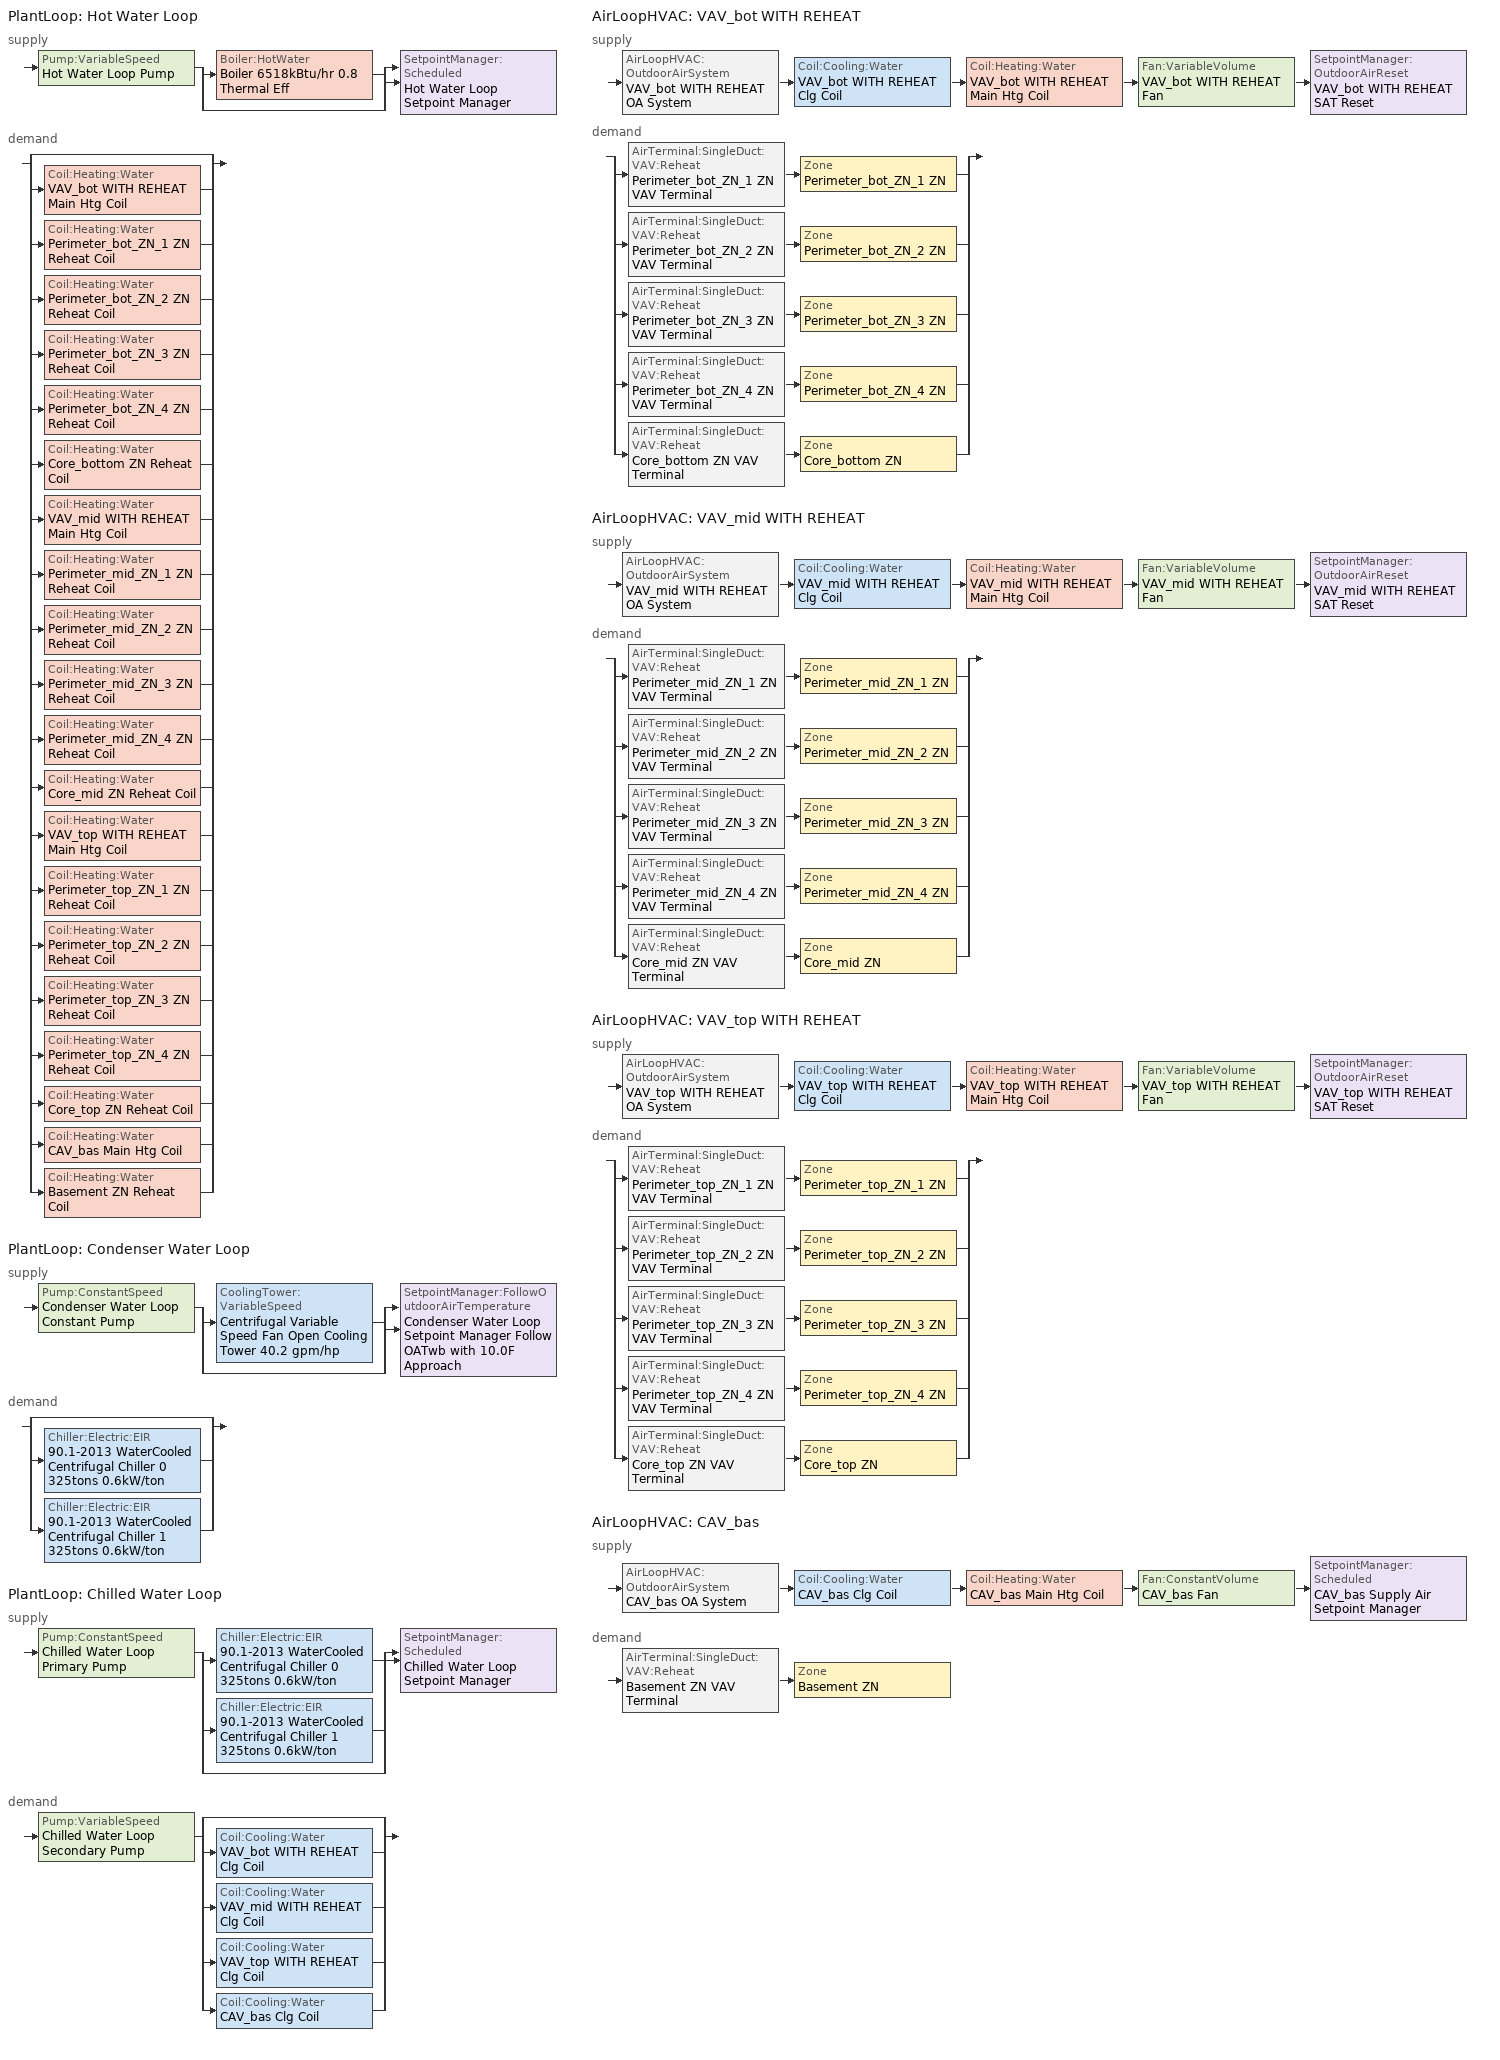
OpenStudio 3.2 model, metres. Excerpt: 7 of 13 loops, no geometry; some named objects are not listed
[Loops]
PlantLoop 'Hot Water Loop'
 supply: Pump:VariableSpeed 'Hot Water Loop Pump' > split
  | Boiler:HotWater 'Boiler 6518kBtu/hr 0.8 Thermal Eff'
  | bypass
  join > SetpointManager:Scheduled 'Hot Water Loop Setpoint Manager'
 demand: split
  | bypass
  | Coil:Heating:Water 'VAV_bot WITH REHEAT Main Htg Coil'
  | Coil:Heating:Water 'Perimeter_bot_ZN_1 ZN Reheat Coil'
  | Coil:Heating:Water 'Perimeter_bot_ZN_2 ZN Reheat Coil'
  | Coil:Heating:Water 'Perimeter_bot_ZN_3 ZN Reheat Coil'
  | Coil:Heating:Water 'Perimeter_bot_ZN_4 ZN Reheat Coil'
  | Coil:Heating:Water 'Core_bottom ZN Reheat Coil'
  | Coil:Heating:Water 'VAV_mid WITH REHEAT Main Htg Coil'
  | Coil:Heating:Water 'Perimeter_mid_ZN_1 ZN Reheat Coil'
  | Coil:Heating:Water 'Perimeter_mid_ZN_2 ZN Reheat Coil'
  | Coil:Heating:Water 'Perimeter_mid_ZN_3 ZN Reheat Coil'
  | Coil:Heating:Water 'Perimeter_mid_ZN_4 ZN Reheat Coil'
  | Coil:Heating:Water 'Core_mid ZN Reheat Coil'
  | Coil:Heating:Water 'VAV_top WITH REHEAT Main Htg Coil'
  | Coil:Heating:Water 'Perimeter_top_ZN_1 ZN Reheat Coil'
  | Coil:Heating:Water 'Perimeter_top_ZN_2 ZN Reheat Coil'
  | Coil:Heating:Water 'Perimeter_top_ZN_3 ZN Reheat Coil'
  | Coil:Heating:Water 'Perimeter_top_ZN_4 ZN Reheat Coil'
  | Coil:Heating:Water 'Core_top ZN Reheat Coil'
  | Coil:Heating:Water 'CAV_bas Main Htg Coil'
  | Coil:Heating:Water 'Basement ZN Reheat Coil'
PlantLoop 'Condenser Water Loop'
 supply: Pump:ConstantSpeed 'Condenser Water Loop Constant Pump' > split
  | CoolingTower:VariableSpeed 'Centrifugal Variable Speed Fan Open Cooling Tower 40.2 gpm/hp'
  | bypass
  join > SetpointManager:FollowOutdoorAirTemperature 'Condenser Water Loop Setpoint Manager Follow OATwb with 10.0F Approach'
 demand: split
  | bypass
  | Chiller:Electric:EIR '90.1-2013 WaterCooled  Centrifugal Chiller 0 325tons 0.6kW/ton'
  | Chiller:Electric:EIR '90.1-2013 WaterCooled  Centrifugal Chiller 1 325tons 0.6kW/ton'
PlantLoop 'Chilled Water Loop'
 supply: Pump:ConstantSpeed 'Chilled Water Loop Primary Pump' > split
  | Chiller:Electric:EIR '90.1-2013 WaterCooled  Centrifugal Chiller 0 325tons 0.6kW/ton'
  | Chiller:Electric:EIR '90.1-2013 WaterCooled  Centrifugal Chiller 1 325tons 0.6kW/ton'
  | bypass
  join > SetpointManager:Scheduled 'Chilled Water Loop Setpoint Manager'
 demand: Pump:VariableSpeed 'Chilled Water Loop Secondary Pump' > split
  | bypass
  | Coil:Cooling:Water 'VAV_bot WITH REHEAT Clg Coil'
  | Coil:Cooling:Water 'VAV_mid WITH REHEAT Clg Coil'
  | Coil:Cooling:Water 'VAV_top WITH REHEAT Clg Coil'
  | Coil:Cooling:Water 'CAV_bas Clg Coil'
AirLoopHVAC 'VAV_bot WITH REHEAT'
 supply: AirLoopHVAC:OutdoorAirSystem 'VAV_bot WITH REHEAT OA System' > Coil:Cooling:Water 'VAV_bot WITH REHEAT Clg Coil' > Coil:Heating:Water 'VAV_bot WITH REHEAT Main Htg Coil' > Fan:VariableVolume 'VAV_bot WITH REHEAT Fan' > SetpointManager:OutdoorAirReset 'VAV_bot WITH REHEAT SAT Reset'
 demand: split
  | AirTerminal:SingleDuct:VAV:Reheat 'Perimeter_bot_ZN_1 ZN VAV Terminal' > Zone 'Perimeter_bot_ZN_1 ZN'
  | AirTerminal:SingleDuct:VAV:Reheat 'Perimeter_bot_ZN_2 ZN VAV Terminal' > Zone 'Perimeter_bot_ZN_2 ZN'
  | AirTerminal:SingleDuct:VAV:Reheat 'Perimeter_bot_ZN_3 ZN VAV Terminal' > Zone 'Perimeter_bot_ZN_3 ZN'
  | AirTerminal:SingleDuct:VAV:Reheat 'Perimeter_bot_ZN_4 ZN VAV Terminal' > Zone 'Perimeter_bot_ZN_4 ZN'
  | AirTerminal:SingleDuct:VAV:Reheat 'Core_bottom ZN VAV Terminal' > Zone 'Core_bottom ZN'
AirLoopHVAC 'VAV_mid WITH REHEAT'
 supply: AirLoopHVAC:OutdoorAirSystem 'VAV_mid WITH REHEAT OA System' > Coil:Cooling:Water 'VAV_mid WITH REHEAT Clg Coil' > Coil:Heating:Water 'VAV_mid WITH REHEAT Main Htg Coil' > Fan:VariableVolume 'VAV_mid WITH REHEAT Fan' > SetpointManager:OutdoorAirReset 'VAV_mid WITH REHEAT SAT Reset'
 demand: split
  | AirTerminal:SingleDuct:VAV:Reheat 'Perimeter_mid_ZN_1 ZN VAV Terminal' > Zone 'Perimeter_mid_ZN_1 ZN'
  | AirTerminal:SingleDuct:VAV:Reheat 'Perimeter_mid_ZN_2 ZN VAV Terminal' > Zone 'Perimeter_mid_ZN_2 ZN'
  | AirTerminal:SingleDuct:VAV:Reheat 'Perimeter_mid_ZN_3 ZN VAV Terminal' > Zone 'Perimeter_mid_ZN_3 ZN'
  | AirTerminal:SingleDuct:VAV:Reheat 'Perimeter_mid_ZN_4 ZN VAV Terminal' > Zone 'Perimeter_mid_ZN_4 ZN'
  | AirTerminal:SingleDuct:VAV:Reheat 'Core_mid ZN VAV Terminal' > Zone 'Core_mid ZN'
AirLoopHVAC 'VAV_top WITH REHEAT'
 supply: AirLoopHVAC:OutdoorAirSystem 'VAV_top WITH REHEAT OA System' > Coil:Cooling:Water 'VAV_top WITH REHEAT Clg Coil' > Coil:Heating:Water 'VAV_top WITH REHEAT Main Htg Coil' > Fan:VariableVolume 'VAV_top WITH REHEAT Fan' > SetpointManager:OutdoorAirReset 'VAV_top WITH REHEAT SAT Reset'
 demand: split
  | AirTerminal:SingleDuct:VAV:Reheat 'Perimeter_top_ZN_1 ZN VAV Terminal' > Zone 'Perimeter_top_ZN_1 ZN'
  | AirTerminal:SingleDuct:VAV:Reheat 'Perimeter_top_ZN_2 ZN VAV Terminal' > Zone 'Perimeter_top_ZN_2 ZN'
  | AirTerminal:SingleDuct:VAV:Reheat 'Perimeter_top_ZN_3 ZN VAV Terminal' > Zone 'Perimeter_top_ZN_3 ZN'
  | AirTerminal:SingleDuct:VAV:Reheat 'Perimeter_top_ZN_4 ZN VAV Terminal' > Zone 'Perimeter_top_ZN_4 ZN'
  | AirTerminal:SingleDuct:VAV:Reheat 'Core_top ZN VAV Terminal' > Zone 'Core_top ZN'
AirLoopHVAC 'CAV_bas'
 supply: AirLoopHVAC:OutdoorAirSystem 'CAV_bas OA System' > Coil:Cooling:Water 'CAV_bas Clg Coil' > Coil:Heating:Water 'CAV_bas Main Htg Coil' > Fan:ConstantVolume 'CAV_bas Fan' > SetpointManager:Scheduled 'CAV_bas Supply Air Setpoint Manager'
 demand: AirTerminal:SingleDuct:VAV:Reheat 'Basement ZN VAV Terminal' > Zone 'Basement ZN'
[Sizing:Zone] Zone Cooling Design Supply Air Temperature Input Method=SupplyAirTemperature; Zone Cooling Design Supply Air Temperature Difference {deltaC}=11.11; Zone Heating Design Supply Air Temperature Input Method=SupplyAirTemperature; Zone Heating Design Supply Air Temperature {C}=40; Zone Heating Design Supply Air Temperature Difference {deltaC}=11.11; Zone Cooling Design Supply Air Humidity Ratio {kg-H2O/kg-air}=0.0085; Zone Heating Design Supply Air Humidity Ratio {kg-H2O/kg-air}=0.008; Heating Design Air Flow Method=DesignDay; Account for Dedicated Outdoor Air System=No; Dedicated Outdoor Air System Control Strategy=NeutralSupplyAir; Dedicated Outdoor Air Low Setpoint Temperature for Design {C}=autosize; Dedicated Outdoor Air High Setpoint Temperature for Design {C}=autosize
Name | Zone Cooling Design Supply Air Temperature {C} | Cooling Design Air Flow Method
Core_bottom ZN; Core_mid ZN; Core_top ZN; Perimeter_bot_ZN_1 ZN; Perimeter_bot_ZN_2 ZN; Perimeter_bot_ZN_3 ZN; Perimeter_bot_ZN_4 ZN; Perimeter_mid_ZN_1 ZN; Perimeter_mid_ZN_2 ZN; Perimeter_mid_ZN_3 ZN; Perimeter_mid_ZN_4 ZN; Perimeter_top_ZN_1 ZN; Perimeter_top_ZN_2 ZN; Perimeter_top_ZN_3 ZN; Perimeter_top_ZN_4 ZN | 12.7778 | DesignDayWithLimit
GroundFloor_Plenum ZN; MidFloor_Plenum ZN; TopFloor_Plenum ZN | 14 | DesignDay
[Zone equipment]
Basement ZN: Basement ZN VAV Terminal, 300gal Heat Pump Water Heater - 94kBtu/hr
Core_bottom ZN: Core_bottom ZN VAV Terminal
Core_mid ZN: Core_mid ZN VAV Terminal
Core_top ZN: Core_top ZN VAV Terminal
Perimeter_bot_ZN_1 ZN: Perimeter_bot_ZN_1 ZN VAV Terminal
Perimeter_bot_ZN_2 ZN: Perimeter_bot_ZN_2 ZN VAV Terminal
Perimeter_bot_ZN_3 ZN: Perimeter_bot_ZN_3 ZN VAV Terminal
Perimeter_bot_ZN_4 ZN: Perimeter_bot_ZN_4 ZN VAV Terminal
Perimeter_mid_ZN_1 ZN: Perimeter_mid_ZN_1 ZN VAV Terminal
Perimeter_mid_ZN_2 ZN: Perimeter_mid_ZN_2 ZN VAV Terminal
Perimeter_mid_ZN_3 ZN: Perimeter_mid_ZN_3 ZN VAV Terminal
Perimeter_mid_ZN_4 ZN: Perimeter_mid_ZN_4 ZN VAV Terminal
Perimeter_top_ZN_1 ZN: Perimeter_top_ZN_1 ZN VAV Terminal
Perimeter_top_ZN_2 ZN: Perimeter_top_ZN_2 ZN VAV Terminal
Perimeter_top_ZN_3 ZN: Perimeter_top_ZN_3 ZN VAV Terminal
Perimeter_top_ZN_4 ZN: Perimeter_top_ZN_4 ZN VAV Terminal
[PlantLoop] Glycol Concentration=0; Plant Loop Volume {m3}=Autocalculate; Load Distribution Scheme=Optimal
Name | Fluid Type | Minimum Loop Temperature {C} | Maximum Loop Temperature {C} | Common Pipe Simulation
Hot Water Loop | Water | 10
Condenser Water Loop |  | 5 | 80
Chilled Water Loop |  | 1 | 40 | CommonPipe
[Sizing:Plant]
Name | Loop Type | Design Loop Exit Temperature {C} | Loop Design Temperature Difference {deltaC} | Sizing Option | Zone Timesteps in Averaging Window | Coincident Sizing Factor Mode
Hot Water Loop | Heating | 82.2222 | 11.1111 | NonCoincident | 1 | None
Condenser Water Loop | Condenser | 29.4444 | 5.55556 | Coincident | 6 | GlobalCoolingSizingFactor
Chilled Water Loop | Cooling | 6.66667 | 5.61111 | NonCoincident | 1 | None
[SetpointManager:Scheduled] Control Variable=Temperature
Name | Schedule | Setpoint Node or NodeList
Hot Water Loop Setpoint Manager | Hot Water Loop Temp - 180F | Hot Water Loop Supply Outlet Node
Chilled Water Loop Setpoint Manager | Chilled Water Loop Temp - 44F | Chilled Water Loop Supply Outlet Node
CAV_bas Supply Air Setpoint Manager | Supply Air Temp - 55.0F 3 | CAV_bas Supply Outlet Node
[Pump:VariableSpeed] Coefficient 1 of the Part Load Performance Curve=0; Pump Control Type=Intermittent; Skin Loss Radiative Fraction=0.5; Design Power Sizing Method=PowerPerFlowPerPressure; Design Electric Power per Unit Flow Rate {W/(m3/s)}=348701.1; Design Shaft Power per Unit Flow Rate per Unit Head {W-s/m3-Pa}=1.28205; Design Minimum Flow Rate Fraction=0
Name | Rated Pump Head {Pa} | Motor Efficiency | Coefficient 2 of the Part Load Performance Curve | Coefficient 3 of the Part Load Performance Curve | Coefficient 4 of the Part Load Performance Curve | Fraction of Motor Inefficiencies to Fluid Stream
Hot Water Loop Pump | 179344 | 0.924 | 3.2485 | -4.7443 | 2.5294
Chilled Water Loop Secondary Pump | 134508 | 0.936 | 0.0205 | 0.4101 | 0.5753 | 0
[Boiler:HotWater]
Boiler 6518kBtu/hr 0.8 Thermal Eff: Fuel Type=NaturalGas; Nominal Thermal Efficiency=0.8; Efficiency Curve Temperature Evaluation Variable=LeavingBoiler; Normalized Boiler Efficiency Curve=Boiler with Minimum Turndown; Minimum Part Load Ratio=0; Maximum Part Load Ratio=1.2; Optimum Part Load Ratio=1; Water Outlet Upper Temperature Limit {C}=95; Boiler Flow Mode=LeavingSetpointModulated; Parasitic Electric Load {W}=0; Sizing Factor=1
[SetpointManager:FollowOutdoorAirTemperature]
Condenser Water Loop Setpoint Manager Follow OATwb with 10.0F Approach: Control Variable=Temperature; Reference Temperature Type=OutdoorAirWetBulb; Offset Temperature Difference {deltaC}=5.55556; Maximum Setpoint Temperature {C}=29.3556; Minimum Setpoint Temperature {C}=21.1111; Setpoint Node or NodeList=Condenser Water Loop Supply Outlet Node
[Pump:ConstantSpeed] Rated Flow Rate {m3/s}=autosize; Rated Power Consumption {W}=autosize; Fraction of Motor Inefficiencies to Fluid Stream=0; Pump Control Type=Intermittent; Design Power Sizing Method=PowerPerFlowPerPressure; Design Electric Power per Unit Flow Rate {W/(m3/s)}=348701.1; Design Shaft Power per Unit Flow Rate per Unit Head {W-s/m3-Pa}=1.28205
Name | Rated Pump Head {Pa} | Motor Efficiency
Condenser Water Loop Constant Pump | 148557 | 0.941
Chilled Water Loop Primary Pump | 44836 | 0.917
[CoolingTower:VariableSpeed]
Centrifugal Variable Speed Fan Open Cooling Tower 40.2 gpm/hp: Model Type=CoolToolsCrossFlow; Design Inlet Air Wet-Bulb Temperature {C}=23.8; Design Approach Temperature {deltaC}=5.55556; Design Range Temperature {deltaC}=5.55556; Design Water Flow Rate {m3/s}=autosize; Design Air Flow Rate {m3/s}=autosize; Design Fan Power {W}=36793.1; Fan Power Ratio Function of Air Flow Rate Ratio Curve=VSD-TWR-FAN-FPLR; Minimum Air Flow Rate Ratio=0.2; Fraction of Tower Capacity in Free Convection Regime=0.125; Basin Heater Capacity {W/K}=0; Basin Heater Setpoint Temperature {C}=2; Evaporation Loss Mode=SaturatedExit; Evaporation Loss Factor {percent/K}=0.2; Drift Loss Percent {percent}=0.008; Blowdown Calculation Mode=ConcentrationRatio; Blowdown Concentration Ratio=3; Number of Cells=2; Cell Control=MaximalCell; Sizing Factor=1
[Chiller:Electric:EIR] Reference Capacity {W}=Autosize; Reference COP {W/W}=6.28036; Reference Leaving Chilled Water Temperature {C}=6.66667; Reference Entering Condenser Fluid Temperature {C}=35; Reference Chilled Water Flow Rate {m3/s}=Autosize; Cooling Capacity Function of Temperature Curve=WaterCooled_Centrifugal_Chiller_2010_PathA_CAPFT; Electric Input to Cooling Output Ratio Function of Temperature Curve=WaterCooled_Centrifugal_Chiller_2010_PathA_EIRFT; Electric Input to Cooling Output Ratio Function of Part Load Ratio Curve=ChlrWtrCentPathAAllEIRRatio_fQRatio; Minimum Part Load Ratio=0.15; Maximum Part Load Ratio=1; Optimum Part Load Ratio=1; Minimum Unloading Ratio=0.25; Condenser Type=WaterCooled; Leaving Chilled Water Lower Temperature Limit {C}=2.22222; Chiller Flow Mode=ConstantFlow; Design Heat Recovery Water Flow Rate {m3/s}=Autosize; Sizing Factor=0.5; Basin Heater Capacity {W/K}=0; Basin Heater Setpoint Temperature {C}=10; Condenser Heat Recovery Relative Capacity Fraction=1
90.1-2013 WaterCooled  Centrifugal Chiller 0 325tons 0.6kW/ton; 90.1-2013 WaterCooled  Centrifugal Chiller 1 325tons 0.6kW/ton
[AirLoopHVAC] Availability Schedule=OfficeLarge HVACOperationSchd; Design Supply Air Flow Rate {m3/s}=autosize; Design Return Air Flow Fraction of Supply Air Flow=1
VAV_bot WITH REHEAT; VAV_mid WITH REHEAT; VAV_top WITH REHEAT; CAV_bas
[Sizing:System] Type of Load to Size On=Sensible; Preheat Design Temperature {C}=7.22222; Preheat Design Humidity Ratio {kg-H2O/kg-Air}=0.008; Precool Design Temperature {C}=12.7778; Precool Design Humidity Ratio {kg-H2O/kg-Air}=0.008; Central Cooling Design Supply Air Temperature {C}=12.7778; Sizing Option=Coincident; 100% Outdoor Air in Cooling=No; 100% Outdoor Air in Heating=No; Central Cooling Design Supply Air Humidity Ratio {kg-H2O/kg-Air}=0.0085; Central Heating Design Supply Air Humidity Ratio {kg-H2O/kg-Air}=0.008; Cooling Design Air Flow Method=DesignDay; Cooling Design Air Flow Rate {m3/s}=0; Heating Design Air Flow Method=DesignDay; Heating Design Air Flow Rate {m3/s}=0; System Outdoor Air Method=ZoneSum; Zone Maximum Outdoor Air Fraction=1; Cooling Supply Air Flow Rate Per Floor Area {m3/s-m2}=0.00996765; Cooling Fraction of Autosized Cooling Supply Air Flow Rate=1; Cooling Supply Air Flow Rate Per Unit Cooling Capacity {m3/s-W}=3.94755e-05; Heating Supply Air Flow Rate Per Floor Area {m3/s-m2}=0.00996765; Heating Fraction of Autosized Heating Supply Air Flow Rate=1; Heating Fraction of Autosized Cooling Supply Air Flow Rate=1; Heating Supply Air Flow Rate Per Unit Heating Capacity {m3/s-W}=3.15882e-05; Cooling Design Capacity Method=CoolingDesignCapacity; Cooling Design Capacity {W}=autosize; Cooling Design Capacity Per Floor Area {W/m2}=234.7; Fraction of Autosized Cooling Design Capacity=1; Heating Design Capacity Method=HeatingDesignCapacity; Heating Design Capacity {W}=autosize; Heating Design Capacity Per Floor Area {W/m2}=157; Fraction of Autosized Heating Design Capacity=1; Central Cooling Capacity Control Method=OnOff
Name | Design Outdoor Air Flow Rate {m3/s} | Central Heating Maximum System Air Flow Ratio | Central Heating Design Supply Air Temperature {C}
VAV_bot WITH REHEAT; VAV_top WITH REHEAT | 2.53819 | 0.3 | 12.7778
VAV_mid WITH REHEAT | 25.3819 | 0.3 | 12.7778
CAV_bas | Autosize | 1 | 16.6667
[Fan:VariableVolume] Availability Schedule=Always On Discrete; Pressure Rise {Pa}=1389.92; Maximum Flow Rate {m3/s}=Autosize; Fan Power Minimum Flow Rate Input Method=Fraction; Fan Power Minimum Flow Fraction=0.25; Fan Power Minimum Air Flow Rate {m3/s}=0; Motor In Airstream Fraction=1; Fan Power Coefficient 1=0.04076; Fan Power Coefficient 2=0.0881; Fan Power Coefficient 3=-0.0729; Fan Power Coefficient 4=0.9437; Fan Power Coefficient 5=0
Name | Fan Total Efficiency | Motor Efficiency
VAV_bot WITH REHEAT Fan | 0.61165 | 0.941
VAV_mid WITH REHEAT Fan | 0.6201 | 0.954
VAV_top WITH REHEAT Fan | 0.6084 | 0.936
[Coil:Heating:Water] Availability Schedule=Always On Discrete; Rated Inlet Water Temperature {C}=82.2222; Rated Outlet Water Temperature {C}=71.1111
Name | Rated Inlet Air Temperature {C} | Rated Outlet Air Temperature {C}
VAV_bot WITH REHEAT Main Htg Coil; VAV_mid WITH REHEAT Main Htg Coil; VAV_top WITH REHEAT Main Htg Coil | 7.22222 | 12.7778
Perimeter_bot_ZN_1 ZN Reheat Coil; Perimeter_bot_ZN_2 ZN Reheat Coil; Perimeter_bot_ZN_3 ZN Reheat Coil; Perimeter_bot_ZN_4 ZN Reheat Coil; Core_bottom ZN Reheat Coil; Perimeter_mid_ZN_1 ZN Reheat Coil; Perimeter_mid_ZN_2 ZN Reheat Coil; Perimeter_mid_ZN_3 ZN Reheat Coil; Perimeter_mid_ZN_4 ZN Reheat Coil; Core_mid ZN Reheat Coil; Perimeter_top_ZN_1 ZN Reheat Coil; Perimeter_top_ZN_2 ZN Reheat Coil; Perimeter_top_ZN_3 ZN Reheat Coil; Perimeter_top_ZN_4 ZN Reheat Coil; Core_top ZN Reheat Coil | 12.7778 | 40
CAV_bas Main Htg Coil | 7.22222 | 16.6667
Basement ZN Reheat Coil | 16.6667 | 50
[Controller:WaterCoil] Minimum Actuated Flow {m3/s}=0
Name | Water Coil | Action | Controller Convergence Tolerance {deltaC}
VAV_bot WITH REHEAT Main Htg Coil Controller | VAV_bot WITH REHEAT Main Htg Coil | Normal | 0.0001
VAV_bot WITH REHEAT Clg Coil Controller | VAV_bot WITH REHEAT Clg Coil | Reverse
Perimeter_bot_ZN_1 ZN Reheat Coil Controller | Perimeter_bot_ZN_1 ZN Reheat Coil | Normal | 0.0001
Perimeter_bot_ZN_2 ZN Reheat Coil Controller | Perimeter_bot_ZN_2 ZN Reheat Coil | Normal | 0.0001
Perimeter_bot_ZN_3 ZN Reheat Coil Controller | Perimeter_bot_ZN_3 ZN Reheat Coil | Normal | 0.0001
Perimeter_bot_ZN_4 ZN Reheat Coil Controller | Perimeter_bot_ZN_4 ZN Reheat Coil | Normal | 0.0001
Core_bottom ZN Reheat Coil Controller | Core_bottom ZN Reheat Coil | Normal | 0.0001
VAV_mid WITH REHEAT Main Htg Coil Controller | VAV_mid WITH REHEAT Main Htg Coil | Normal | 0.0001
VAV_mid WITH REHEAT Clg Coil Controller | VAV_mid WITH REHEAT Clg Coil | Reverse
Perimeter_mid_ZN_1 ZN Reheat Coil Controller | Perimeter_mid_ZN_1 ZN Reheat Coil | Normal | 0.0001
Perimeter_mid_ZN_2 ZN Reheat Coil Controller | Perimeter_mid_ZN_2 ZN Reheat Coil | Normal | 0.0001
Perimeter_mid_ZN_3 ZN Reheat Coil Controller | Perimeter_mid_ZN_3 ZN Reheat Coil | Normal | 0.0001
Perimeter_mid_ZN_4 ZN Reheat Coil Controller | Perimeter_mid_ZN_4 ZN Reheat Coil | Normal | 0.0001
Core_mid ZN Reheat Coil Controller | Core_mid ZN Reheat Coil | Normal | 0.0001
VAV_top WITH REHEAT Main Htg Coil Controller | VAV_top WITH REHEAT Main Htg Coil | Normal | 0.0001
VAV_top WITH REHEAT Clg Coil Controller | VAV_top WITH REHEAT Clg Coil | Reverse
Perimeter_top_ZN_1 ZN Reheat Coil Controller | Perimeter_top_ZN_1 ZN Reheat Coil | Normal | 0.0001
Perimeter_top_ZN_2 ZN Reheat Coil Controller | Perimeter_top_ZN_2 ZN Reheat Coil | Normal | 0.0001
Perimeter_top_ZN_3 ZN Reheat Coil Controller | Perimeter_top_ZN_3 ZN Reheat Coil | Normal | 0.0001
Perimeter_top_ZN_4 ZN Reheat Coil Controller | Perimeter_top_ZN_4 ZN Reheat Coil | Normal | 0.0001
Core_top ZN Reheat Coil Controller | Core_top ZN Reheat Coil | Normal | 0.0001
CAV_bas Main Htg Coil Controller | CAV_bas Main Htg Coil | Normal | 0.0001
CAV_bas Clg Coil Controller | CAV_bas Clg Coil | Reverse
Basement ZN Reheat Coil Controller | Basement ZN Reheat Coil | Normal | 0.0001
[Coil:Cooling:Water] Availability Schedule=Always On Discrete; Design Inlet Water Temperature {C}=Autosize; Heat Exchanger Configuration=CrossFlow
VAV_bot WITH REHEAT Clg Coil; VAV_mid WITH REHEAT Clg Coil; VAV_top WITH REHEAT Clg Coil; CAV_bas Clg Coil
[Controller:OutdoorAir] Maximum Outdoor Air Flow Rate {m3/s}=Autosize; Economizer Control Type=DifferentialDryBulb; Economizer Control Action Type=ModulateFlow; Lockout Type=LockoutWithHeating; Minimum Limit Type=FixedMinimum; High Humidity Control=No
Name | Minimum Outdoor Air Flow Rate {m3/s} | Minimum Outdoor Air Schedule | Controller Mechanical Ventilation | Heat Recovery Bypass Control Type | Minimum Fraction of Outdoor Air Schedule
VAV_bot WITH REHEAT OA Controller | 0 | OfficeLarge MinOA_MotorizedDamper_Sched | VAV_bot WITH REHEAT Vent Controller | BypassWhenWithinEconomizerLimits
VAV_mid WITH REHEAT OA Controller | autosize | OfficeLarge MinOA_MotorizedDamper_Sched | VAV_mid WITH REHEAT Vent Controller | BypassWhenOAFlowGreaterThanMinimum
VAV_top WITH REHEAT OA Controller | 0 | OfficeLarge MinOA_MotorizedDamper_Sched | VAV_top WITH REHEAT Vent Controller | BypassWhenWithinEconomizerLimits
CAV_bas OA Controller | autosize | OfficeLarge HVACOperationSchd | CAV_bas Vent Controller | BypassWhenOAFlowGreaterThanMinimum | OfficeLarge MinOA_MotorizedDamper_Sched
[Controller:MechanicalVentilation] Availability Schedule=Always On Discrete
Name | System Outdoor Air Method
VAV_bot WITH REHEAT Vent Controller; VAV_top WITH REHEAT Vent Controller | VentilationRateProcedure
VAV_mid WITH REHEAT Vent Controller; CAV_bas Vent Controller | ZoneSum
[AirLoopHVAC:OutdoorAirSystem]
Name | Controller
VAV_bot WITH REHEAT OA System | VAV_bot WITH REHEAT OA Controller
VAV_mid WITH REHEAT OA System | VAV_mid WITH REHEAT OA Controller
VAV_top WITH REHEAT OA System | VAV_top WITH REHEAT OA Controller
CAV_bas OA System | CAV_bas OA Controller
[AvailabilityManager:NightCycle] Applicability Schedule=Always On Discrete; Control Type=CycleOnAny; Thermostat Tolerance {deltaC}=1
Name | Cycling Run Time {s}
Availability Manager Night Cycle 1; Availability Manager Night Cycle 2; Availability Manager Night Cycle 3 | 1800
Availability Manager Night Cycle 4; Availability Manager Night Cycle 5; Availability Manager Night Cycle 6; Availability Manager Night Cycle 7; Availability Manager Night Cycle 8 | 3600
[AirTerminal:SingleDuct:VAV:Reheat] Availability Schedule=Always On Discrete; Maximum Air Flow Rate {m3/s}=AutoSize; Zone Minimum Air Flow Input Method=Constant; Fixed Minimum Air Flow Rate {m3/s}=0; Maximum Hot Water or Steam Flow Rate {m3/s}=AutoSize; Minimum Hot Water or Steam Flow Rate {m3/s}=0; Convergence Tolerance=0.001; Damper Heating Action=ReverseWithLimits; Maximum Flow Fraction During Reheat=0.5; Control For Outdoor Air=No
Name | Constant Minimum Air Flow Fraction | Reheat Coil | Maximum Flow per Zone Floor Area During Reheat {m3/s-m2} | Maximum Reheat Air Temperature {C}
Perimeter_bot_ZN_1 ZN VAV Terminal | 0.205688 | Perimeter_bot_ZN_1 ZN Reheat Coil | AutoSize | 40
Perimeter_bot_ZN_2 ZN VAV Terminal | 0.205688 | Perimeter_bot_ZN_2 ZN Reheat Coil | AutoSize | 40
Perimeter_bot_ZN_3 ZN VAV Terminal | 0.205688 | Perimeter_bot_ZN_3 ZN Reheat Coil | AutoSize | 40
Perimeter_bot_ZN_4 ZN VAV Terminal | 0.205688 | Perimeter_bot_ZN_4 ZN Reheat Coil | AutoSize | 40
Core_bottom ZN VAV Terminal | 0.205688 | Core_bottom ZN Reheat Coil | AutoSize | 40
Perimeter_mid_ZN_1 ZN VAV Terminal | 0.223315 | Perimeter_mid_ZN_1 ZN Reheat Coil | AutoSize | 40
Perimeter_mid_ZN_2 ZN VAV Terminal | 0.223315 | Perimeter_mid_ZN_2 ZN Reheat Coil | AutoSize | 40
Perimeter_mid_ZN_3 ZN VAV Terminal | 0.223315 | Perimeter_mid_ZN_3 ZN Reheat Coil | AutoSize | 40
Perimeter_mid_ZN_4 ZN VAV Terminal | 0.223315 | Perimeter_mid_ZN_4 ZN Reheat Coil | AutoSize | 40
Core_mid ZN VAV Terminal | 0.223315 | Core_mid ZN Reheat Coil | AutoSize | 40
Perimeter_top_ZN_1 ZN VAV Terminal | 0.218999 | Perimeter_top_ZN_1 ZN Reheat Coil | AutoSize | 40
Perimeter_top_ZN_2 ZN VAV Terminal | 0.218999 | Perimeter_top_ZN_2 ZN Reheat Coil | AutoSize | 40
Perimeter_top_ZN_3 ZN VAV Terminal | 0.218999 | Perimeter_top_ZN_3 ZN Reheat Coil | AutoSize | 40
Perimeter_top_ZN_4 ZN VAV Terminal | 0.218999 | Perimeter_top_ZN_4 ZN Reheat Coil | AutoSize | 40
Core_top ZN VAV Terminal | 0.218999 | Core_top ZN Reheat Coil | AutoSize | 40
Basement ZN VAV Terminal | 0.2 | Basement ZN Reheat Coil | 0 | 50
[AirLoopHVAC:ReturnPlenum]
Name | ThermalZone
Air Loop HVAC Return Plenum 1 | GroundFloor_Plenum ZN
Air Loop HVAC Return Plenum 2 | MidFloor_Plenum ZN
Air Loop HVAC Return Plenum 3 | TopFloor_Plenum ZN
[Fan:ConstantVolume]
CAV_bas Fan: Availability Schedule=Always On Discrete; Fan Total Efficiency=0.58175; Pressure Rise {Pa}=622.722; Maximum Flow Rate {m3/s}=AutoSize; Motor Efficiency=0.895; Motor In Airstream Fraction=1
[EnergyManagementSystem:Sensor]
Name | Output Variable or Output Meter | Output Variable or Output Meter Index Key
Facility_Int_LTG | InteriorLights:Electricity
OAT; OAT_1; OAT_2; OAT_3 | Site Outdoor Air Drybulb Temperature | Environment
[EnergyManagementSystem:Program]
Transformer_Load_Prog: SET Wired_LTG = Facility_Int_LTG*0.0281
DataCenterbasementZN6ZNPSZACDataCenterOptimumStartProg0: IF DaylightSavings==0 && DayOfWeek>1 && Hour==5 && OAT<23.9 && OAT>1.7; SET DataCenterbasementZN6ZNPSZACDataCenterClgSch0 = 29.4; SET DataCenterbasementZN6ZNPSZACDataCenterHtgSch0 = 15.6; ELSEIF DaylightSavings==0 && DayOfWeek==1 && Hour==7 && OAT<23.9 && OAT>1.7; SET DataCenterbasementZN6ZNPSZACDataCenterClgSch0 = 29.4; SET DataCenterbasementZN6ZNPSZACDataCenterHtgSch0 = 15.6; ELSEIF DaylightSavings==1 && DayOfWeek>1 && Hour==4 && OAT<23.9 && OAT>1.7; SET DataCenterbasementZN6ZNPSZACDataCenterClgSch0 = 29.4; SET DataCenterbasementZN6ZNPSZACDataCenterHtgSch0 = 15.6; ELSEIF DaylightSavings==1 && DayOfWeek==1 && Hour==6 && OAT<23.9 && OAT>1.7; SET DataCenterbasementZN6ZNPSZACDataCenterClgSch0 = 29.4; SET DataCenterbasementZN6ZNPSZACDataCenterHtgSch0 = 15.6; ELSE; SET DataCenterbasementZN6ZNPSZACDataCenterClgSch0 = NULL; SET DataCenterbasementZN6ZNPSZACDataCenterHtgSch0 = NULL; ENDIF
VAVbotWITHREHEATOptimumStartProg0: IF DaylightSavings==0 && DayOfWeek>1 && Hour==5 && OAT_1<23.9 && OAT_1>1.7; SET VAVbotWITHREHEATClgSch0 = 29.4; SET VAVbotWITHREHEATHtgSch0 = 15.6; ELSEIF DaylightSavings==0 && DayOfWeek==1 && Hour==7 && OAT_1<23.9 && OAT_1>1.7; SET VAVbotWITHREHEATClgSch0 = 29.4; SET VAVbotWITHREHEATHtgSch0 = 15.6; ELSEIF DaylightSavings==1 && DayOfWeek>1 && Hour==4 && OAT_1<23.9 && OAT_1>1.7; SET VAVbotWITHREHEATClgSch0 = 29.4; SET VAVbotWITHREHEATHtgSch0 = 15.6; ELSEIF DaylightSavings==1 && DayOfWeek==1 && Hour==6 && OAT_1<23.9 && OAT_1>1.7; SET VAVbotWITHREHEATClgSch0 = 29.4; SET VAVbotWITHREHEATHtgSch0 = 15.6; ELSE; SET VAVbotWITHREHEATClgSch0 = NULL; SET VAVbotWITHREHEATHtgSch0 = NULL; ENDIF
VAVmidWITHREHEATOptimumStartProg0: IF DaylightSavings==0 && DayOfWeek>1 && Hour==5 && OAT_2<23.9 && OAT_2>1.7; SET VAVmidWITHREHEATClgSch0 = 29.4; SET VAVmidWITHREHEATHtgSch0 = 15.6; ELSEIF DaylightSavings==0 && DayOfWeek==1 && Hour==7 && OAT_2<23.9 && OAT_2>1.7; SET VAVmidWITHREHEATClgSch0 = 29.4; SET VAVmidWITHREHEATHtgSch0 = 15.6; ELSEIF DaylightSavings==1 && DayOfWeek>1 && Hour==4 && OAT_2<23.9 && OAT_2>1.7; SET VAVmidWITHREHEATClgSch0 = 29.4; SET VAVmidWITHREHEATHtgSch0 = 15.6; ELSEIF DaylightSavings==1 && DayOfWeek==1 && Hour==6 && OAT_2<23.9 && OAT_2>1.7; SET VAVmidWITHREHEATClgSch0 = 29.4; SET VAVmidWITHREHEATHtgSch0 = 15.6; ELSE; SET VAVmidWITHREHEATClgSch0 = NULL; SET VAVmidWITHREHEATHtgSch0 = NULL; ENDIF
VAVtopWITHREHEATOptimumStartProg0: IF DaylightSavings==0 && DayOfWeek>1 && Hour==5 && OAT_3<23.9 && OAT_3>1.7; SET VAVtopWITHREHEATClgSch0 = 29.4; SET VAVtopWITHREHEATHtgSch0 = 15.6; ELSEIF DaylightSavings==0 && DayOfWeek==1 && Hour==7 && OAT_3<23.9 && OAT_3>1.7; SET VAVtopWITHREHEATClgSch0 = 29.4; SET VAVtopWITHREHEATHtgSch0 = 15.6; ELSEIF DaylightSavings==1 && DayOfWeek>1 && Hour==4 && OAT_3<23.9 && OAT_3>1.7; SET VAVtopWITHREHEATClgSch0 = 29.4; SET VAVtopWITHREHEATHtgSch0 = 15.6; ELSEIF DaylightSavings==1 && DayOfWeek==1 && Hour==6 && OAT_3<23.9 && OAT_3>1.7; SET VAVtopWITHREHEATClgSch0 = 29.4; SET VAVtopWITHREHEATHtgSch0 = 15.6; ELSE; SET VAVtopWITHREHEATClgSch0 = NULL; SET VAVtopWITHREHEATHtgSch0 = NULL; ENDIF
[EnergyManagementSystem:ProgramCallingManager]
Transformer_Load_Prog_Manager: AfterPredictorAfterHVACManagers; Transformer_Load_Prog
DataCenterbasementZN6ZNPSZACDataCenterOptimumStartCallingManager0: BeginTimestepBeforePredictor; DataCenterbasementZN6ZNPSZACDataCenterOptimumStartProg0
VAVbotWITHREHEATOptimumStartCallingManager0: BeginTimestepBeforePredictor; VAVbotWITHREHEATOptimumStartProg0
VAVmidWITHREHEATOptimumStartCallingManager0: BeginTimestepBeforePredictor; VAVmidWITHREHEATOptimumStartProg0
VAVtopWITHREHEATOptimumStartCallingManager0: BeginTimestepBeforePredictor; VAVtopWITHREHEATOptimumStartProg0
[EnergyManagementSystem:OutputVariable]
Wired_LTG: EMS Variable=Wired_LTG; Type of Data in Variable=Summed; Update Frequency=ZoneTimeStep; Units=J
[ElectricLoadCenter:Transformer]
Transformer_1: Availability Schedule=Always On Discrete; Transformer Usage=PowerInFromGrid; Rated Capacity {VA}=500000; Phase=3; Conductor Material=Aluminum; Full Load Temperature Rise {C}=150; Fraction of Eddy Current Losses=0.1; Performance Input Method=NominalEfficiency; Nameplate Efficiency=0.987; Per Unit Load for Nameplate Efficiency=0.35; Reference Temperature for Nameplate Efficiency {C}=75; Consider Transformer Loss for Utility Cost=Yes; Meter Name 1=Wired_LTG_Electricity; Meter Name 2=Wired_Int_EQUIP
[HeatExchanger:AirToAir:SensibleAndLatent] Availability Schedule=Always On Discrete; Nominal Supply Air Flow Rate {m3/s}=autosize; Sensible Effectiveness at 100% Heating Air Flow=0.7; Latent Effectiveness at 100% Heating Air Flow=0.6; Sensible Effectiveness at 75% Heating Air Flow=0.7; Latent Effectiveness at 75% Heating Air Flow=0.6; Sensible Effectiveness at 100% Cooling Air Flow=0.75; Latent Effectiveness at 100% Cooling Air Flow=0.6; Sensible Effectiveness at 75% Cooling Air Flow=0.75; Latent Effectiveness at 75% Cooling Air Flow=0.6; Supply Air Outlet Temperature Control=No; Heat Exchanger Type=Rotary; Frost Control Type=ExhaustOnly; Threshold Temperature {C}=-23.3; Initial Defrost Time Fraction=0.167; Rate of Defrost Time Fraction Increase {1/K}=1.44; Economizer Lockout=Yes
Name | Nominal Electric Power {W}
CAV_bas ERV | 911.112
VAV_mid WITH REHEAT ERV | 109319
[SetpointManager:OutdoorAirPretreat] Minimum Setpoint Temperature {C}=-99; Maximum Setpoint Temperature {C}=99; Minimum Setpoint Humidity Ratio {kgWater/kgDryAir}=1e-05; Maximum Setpoint Humidity Ratio {kgWater/kgDryAir}=1
Name | Setpoint Node or NodeList
Setpoint Manager Outdoor Air Pretreat 1 | CAV_bas ERV Primary Outlet Air Node
Setpoint Manager Outdoor Air Pretreat 2 | VAV_mid WITH REHEAT ERV Primary Outlet Air Node
[EnergyManagementSystem:Actuator] Actuated Component Type=Schedule:Year; Actuated Component Control Type=Schedule Value
Name | Actuated Component
DataCenterbasementZN6ZNPSZACDataCenterHtgSch0 | OfficeLarge HTGSETP_DC_SCH
DataCenterbasementZN6ZNPSZACDataCenterClgSch0 | OfficeLarge CLGSETP_DC_SCH
VAVbotWITHREHEATHtgSch0; VAVmidWITHREHEATHtgSch0; VAVtopWITHREHEATHtgSch0 | OfficeLarge HTGSETP_SCH_YES_OPTIMUM
VAVbotWITHREHEATClgSch0; VAVmidWITHREHEATClgSch0; VAVtopWITHREHEATClgSch0 | OfficeLarge CLGSETP_SCH_NO_SETBACK
[SetpointManager:OutdoorAirReset] Control Variable=Temperature; Setpoint at Outdoor Low Temperature {C}=15.5556; Outdoor Low Temperature {C}=10; Setpoint at Outdoor High Temperature {C}=12.7778; Outdoor High Temperature {C}=21.1111
Name | Setpoint Node or NodeList
VAV_bot WITH REHEAT SAT Reset | VAV_bot WITH REHEAT Supply Outlet Node
VAV_mid WITH REHEAT SAT Reset | VAV_mid WITH REHEAT Supply Outlet Node
VAV_top WITH REHEAT SAT Reset | VAV_top WITH REHEAT Supply Outlet Node
[Schedule:Constant]
Always On Discrete: Value=1
[Schedule:Ruleset]
Name | Default Day Schedule | Summer Design Day Schedule | Winter Design Day Schedule
OfficeLarge HTGSETP_DC_SCH | OfficeLarge HTGSETP_DC_SCH Default | OfficeLarge HTGSETP_DC_SCH Summer Design Day | OfficeLarge HTGSETP_DC_SCH Winter Design Day
OfficeLarge CLGSETP_DC_SCH | OfficeLarge CLGSETP_DC_SCH Default | OfficeLarge CLGSETP_DC_SCH Summer Design Day | OfficeLarge CLGSETP_DC_SCH Winter Design Day
OfficeLarge HTGSETP_SCH_YES_OPTIMUM | OfficeLarge HTGSETP_SCH_YES_OPTIMUM Default | OfficeLarge HTGSETP_SCH_YES_OPTIMUM Summer Design Day | OfficeLarge HTGSETP_SCH_YES_OPTIMUM Winter Design Day
OfficeLarge CLGSETP_SCH_NO_SETBACK | OfficeLarge CLGSETP_SCH_NO_SETBACK Default | OfficeLarge CLGSETP_SCH_NO_SETBACK Summer Design Day | OfficeLarge CLGSETP_SCH_NO_SETBACK Winter Design Day
Hot Water Loop Temp - 180F | Hot Water Loop Temp - 180F Default
Chilled Water Loop Temp - 44F | Chilled Water Loop Temp - 44F Default
OfficeLarge HVACOperationSchd | OfficeLarge HVACOperationSchd Default | OfficeLarge HVACOperationSchd Summer Design Day | OfficeLarge HVACOperationSchd Winter Design Day
OfficeLarge MinOA_MotorizedDamper_Sched | OfficeLarge MinOA_MotorizedDamper_Sched Default | OfficeLarge MinOA_MotorizedDamper_Sched Summer Design Day | OfficeLarge MinOA_MotorizedDamper_Sched Winter Design Day
Supply Air Temp - 55.0F 3 | Supply Air Temp - 55.0F Default 3
[Schedule:Day]
OfficeLarge HTGSETP_DC_SCH Default; OfficeLarge HTGSETP_DC_SCH Winter Design Day; OfficeLarge HTGSETP_DC_SCH Summer Design Day: 24, 0, 18
OfficeLarge CLGSETP_DC_SCH Default; OfficeLarge CLGSETP_DC_SCH Winter Design Day; OfficeLarge CLGSETP_DC_SCH Summer Design Day: 24, 0, 27
OfficeLarge HTGSETP_SCH_YES_OPTIMUM Default; OfficeLarge HTGSETP_SCH_YES_OPTIMUM Summer Design Day: 24, 0, 15.6
OfficeLarge HTGSETP_SCH_YES_OPTIMUM Sat Day: 4, 0, 15.6, 5, 0, 17.8, 6, 0, 20, 17, 0, 21, 24, 0, 15.6
OfficeLarge HTGSETP_SCH_YES_OPTIMUM Wkdy Day: 4, 0, 15.6, 5, 0, 17.8, 6, 0, 20, 22, 0, 21, 24, 0, 15.6
OfficeLarge HTGSETP_SCH_YES_OPTIMUM Winter Design Day: 5, 0, 15.6, 6, 0, 17.6, 7, 0, 19.6, 22, 0, 21, 24, 0, 15.6
OfficeLarge CLGSETP_SCH_NO_SETBACK Default; OfficeLarge CLGSETP_SCH_NO_SETBACK Winter Design Day; OfficeLarge CLGSETP_SCH_NO_SETBACK Default|WntrDsn|Sat|Wkdy Day: 24, 0, 24
OfficeLarge CLGSETP_SCH_NO_SETBACK Summer Design Day: 5, 0, 26.7, 6, 0, 25.7, 7, 0, 25, 22, 0, 24, 24, 0, 26.7
Hot Water Loop Temp - 180F Default: 24, 0, 82.2222
Chilled Water Loop Temp - 44F Default: 24, 0, 6.66667
OfficeLarge HVACOperationSchd Default; OfficeLarge MinOA_MotorizedDamper_Sched Default: 24, 0, 0
OfficeLarge HVACOperationSchd Summer Design Day; OfficeLarge HVACOperationSchd SmrDsn|Wkdy Day: 6, 0, 0, 22, 0, 1, 24, 0, 0
OfficeLarge HVACOperationSchd Winter Design Day; OfficeLarge HVACOperationSchd WntrDsn|Sat Day: 6, 0, 0, 18, 0, 1, 24, 0, 0
OfficeLarge MinOA_MotorizedDamper_Sched Summer Design Day; OfficeLarge MinOA_MotorizedDamper_Sched SmrDsn|Wkdy Day: 7, 0, 0, 22, 0, 1, 24, 0, 0
OfficeLarge MinOA_MotorizedDamper_Sched Winter Design Day; OfficeLarge MinOA_MotorizedDamper_Sched WntrDsn|Sat Day: 7, 0, 0, 18, 0, 1, 24, 0, 0
Supply Air Temp - 55.0F Default 3: 24, 0, 12.7778
[Schedule:Rule] Date Specification Type=DateRange; Start Month=1; Start Day=1; End Month=12; End Day=31
Name | Schedule Ruleset | Rule Order | Day Schedule | Apply Saturday | Apply Monday | Apply Tuesday | Apply Wednesday | Apply Thursday | Apply Friday
Schedule Rule 22 | OfficeLarge HTGSETP_SCH_YES_OPTIMUM | 1 | OfficeLarge HTGSETP_SCH_YES_OPTIMUM Sat Day | Yes
Schedule Rule 23 | OfficeLarge HTGSETP_SCH_YES_OPTIMUM | 0 | OfficeLarge HTGSETP_SCH_YES_OPTIMUM Wkdy Day |  | Yes | Yes | Yes | Yes | Yes
Schedule Rule 24 | OfficeLarge CLGSETP_SCH_NO_SETBACK | 0 | OfficeLarge CLGSETP_SCH_NO_SETBACK Default|WntrDsn|Sat|Wkdy Day | Yes | Yes | Yes | Yes | Yes | Yes
Schedule Rule 27 | OfficeLarge HVACOperationSchd | 1 | OfficeLarge HVACOperationSchd SmrDsn|Wkdy Day |  | Yes | Yes | Yes | Yes | Yes
Schedule Rule 28 | OfficeLarge HVACOperationSchd | 0 | OfficeLarge HVACOperationSchd WntrDsn|Sat Day | Yes
Schedule Rule 29 | OfficeLarge MinOA_MotorizedDamper_Sched | 1 | OfficeLarge MinOA_MotorizedDamper_Sched SmrDsn|Wkdy Day |  | Yes | Yes | Yes | Yes | Yes
Schedule Rule 30 | OfficeLarge MinOA_MotorizedDamper_Sched | 0 | OfficeLarge MinOA_MotorizedDamper_Sched WntrDsn|Sat Day | Yes
[Curve:Cubic] Minimum Value of x=0
Name | Coefficient1 Constant | Coefficient2 x | Coefficient3 x**2 | Coefficient4 x**3 | Maximum Value of x
VSD-TWR-FAN-FPLR | 0.331629 | -0.885676 | 0.605565 | 0.948482 | 1
Boiler with Minimum Turndown | 0.7791 | 1.4745 | -2.5795 | 1.3467 | 1.3
[Curve:Biquadratic] Minimum Value of x=5; Maximum Value of x=10; Minimum Value of y=17.78; Maximum Value of y=46.11
Name | Coefficient1 Constant | Coefficient2 x | Coefficient3 x**2 | Coefficient4 y | Coefficient5 y**2 | Coefficient6 x*y
WaterCooled_Centrifugal_Chiller_2010_PathA_CAPFT | 0.760017 | 0.0147432 | 0.0002144 | 0.0207218 | -0.0006425 | 0.0008007
WaterCooled_Centrifugal_Chiller_2010_PathA_EIRFT | 0.677258 | 0.0117857 | -0.0001967 | 0.0014414 | 0.0003005 | -0.0006807
[Curve:Quadratic]
ChlrWtrCentPathAAllEIRRatio_fQRatio: Coefficient1 Constant=0.222149; Coefficient2 x=0.503156; Coefficient3 x**2=0.256905; Minimum Value of x=0.1; Maximum Value of x=1; Minimum Curve Output=0.28
